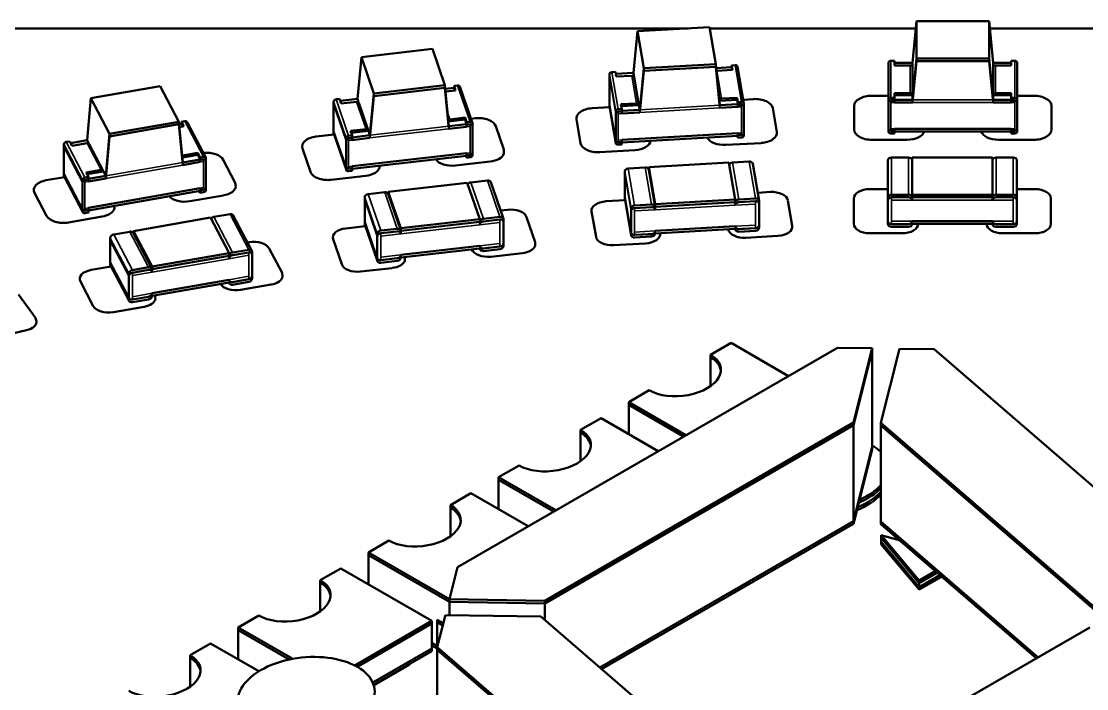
# Model space of a CAD drawing. Header units: inches. Extents: x -24.6 to 49, y -43 to 20.8.
# Drawn here: x -17.941 to -16.378, y 17.106 to 18.085 of the extents above; entities that cross this region are included whole.
import ezdxf

# ---------------------------------------------------------------- set-up
doc = ezdxf.new("R2010")
doc.units = ezdxf.units.IN
doc.header["$MEASUREMENT"] = 0
doc.layers.add('Visible (ANSI)', color=7, linetype='Continuous', lineweight=50)
doc.layers.add('Visible Narrow (ANSI)', color=7, linetype='Continuous', lineweight=35)

msp = doc.modelspace()

# ---------------------------------------------------------------- linework, layer by layer
at = {"layer": 'Visible (ANSI)'}
for p, q in [((-18.3829, 18.0751), (-16.9626, 18.0751)), ((-17.0431, 18.0098), (-17.0372, 18.0709)), ((-17.0372, 18.0709), (-16.9314, 18.0769)), ((-17.0372, 18.0709), (-17.0279, 18.0166)), ((-16.9314, 18.0769), (-16.9222, 18.0226)), ((-16.9311, 18.0751), (-16.6286, 18.0751)), ((-16.6335, 18.0247), (-16.6276, 18.0855)), ((-16.6276, 18.0855), (-16.6276, 18.0309)), ((-16.6276, 18.0855), (-16.5213, 18.0855)), ((-16.5213, 18.0855), (-16.5213, 18.0309)), ((-16.5213, 18.0855), (-16.5154, 18.0247)), ((-16.5203, 18.0751), (-16.2179, 18.0751)), ((-17.4423, 18.0331), (-17.3381, 18.0451)), ((-17.3381, 18.0451), (-17.3196, 17.9916)), ((-17.4481, 17.9717), (-17.4423, 18.0331)), ((-17.4423, 18.0331), (-17.4239, 17.9796)), ((-16.669, 17.9702), (-16.669, 18.0247)), ((-16.6654, 18.0276), (-16.6601, 18.0276)), ((-16.6601, 18.0276), (-16.6601, 18.0208)), ((-16.6601, 18.0247), (-16.6335, 18.0247)), ((-16.6335, 17.9702), (-16.6276, 18.0309)), ((-16.6335, 17.9663), (-16.6276, 18.0271)), ((-16.6335, 18.0247), (-16.6335, 18.0179)), ((-16.6276, 18.0309), (-16.5213, 18.0309)), ((-16.6276, 18.0271), (-16.5213, 18.0271)), ((-16.5213, 18.0309), (-16.5154, 17.9702)), ((-16.5213, 18.0271), (-16.5154, 17.9663)), ((-16.5154, 18.0247), (-16.5154, 18.0179)), ((-16.5154, 18.0247), (-16.4889, 18.0247)), ((-16.4889, 18.0276), (-16.4835, 18.0276)), ((-16.4889, 18.0208), (-16.4889, 18.0276)), ((-16.48, 17.9702), (-16.48, 18.0247)), ((-17.0783, 17.9653), (-17.0783, 18.0078)), ((-17.0748, 18.0109), (-17.0695, 18.0112)), ((-17.0695, 18.0112), (-17.0684, 18.0044)), ((-17.069, 18.0083), (-17.0431, 18.0098)), ((-17.0431, 18.0098), (-17.0421, 18.0038)), ((-17.0338, 17.9555), (-17.0279, 18.0166)), ((-17.0338, 17.9516), (-17.0279, 18.0127)), ((-17.0279, 18.0166), (-16.9222, 18.0226)), ((-17.0279, 18.0127), (-16.9222, 18.0187)), ((-16.9222, 18.0226), (-16.9163, 17.9622)), ((-16.9222, 18.0187), (-16.9163, 17.9583)), ((-16.9216, 18.0167), (-16.8991, 18.018)), ((-16.9209, 18.0128), (-16.8979, 18.0141)), ((-16.8991, 18.0208), (-16.8938, 18.0211)), ((-16.8979, 18.0141), (-16.8991, 18.0208)), ((-16.8991, 18.0208), (-16.8991, 18.018)), ((-16.8991, 18.018), (-16.8984, 18.014)), ((-16.881, 17.9646), (-16.8903, 18.0189)), ((-16.6601, 18.0208), (-16.6371, 18.0208)), ((-16.6335, 17.977), (-16.6335, 18.0179)), ((-16.5154, 17.977), (-16.5154, 18.0179)), ((-16.5119, 18.0208), (-16.4889, 18.0208)), ((-17.0783, 17.9615), (-17.0783, 18.0039)), ((-17.0684, 18.0044), (-17.0454, 18.0057)), ((-17.035, 17.9627), (-17.042, 18.0034)), ((-17.8391, 17.9726), (-17.7373, 17.9905)), ((-17.7373, 17.9905), (-17.7099, 17.9382)), ((-17.4297, 17.9182), (-17.4239, 17.9796)), ((-17.4239, 17.9796), (-17.3196, 17.9916)), ((-17.4239, 17.9758), (-17.3196, 17.9877)), ((-17.3196, 17.9916), (-17.3138, 17.9315)), ((-17.3196, 17.9877), (-17.3138, 17.9276)), ((-17.3191, 17.9865), (-17.3062, 17.988)), ((-17.3187, 17.9825), (-17.3039, 17.9842)), ((-17.3062, 17.9909), (-17.301, 17.9915)), ((-17.3039, 17.9842), (-17.3062, 17.9909)), ((-17.3062, 17.9909), (-17.3062, 17.988)), ((-17.3062, 17.988), (-17.3049, 17.9841)), ((-17.2792, 17.9362), (-17.2976, 17.9897)), ((-16.6933, 17.9763), (-16.669, 17.9763)), ((-16.6371, 17.9799), (-16.6601, 17.9799)), ((-16.6601, 17.9799), (-16.6601, 17.9731)), ((-16.6601, 17.977), (-16.6335, 17.977)), ((-16.6335, 17.977), (-16.6335, 17.9702)), ((-16.5154, 17.977), (-16.5154, 17.9702)), ((-16.5154, 17.977), (-16.4889, 17.977)), ((-16.4889, 17.9799), (-16.5119, 17.9799)), ((-16.4889, 17.9731), (-16.4889, 17.9799)), ((-16.48, 17.9763), (-16.4556, 17.9763)), ((-17.8447, 17.9109), (-17.8391, 17.9726)), ((-17.8391, 17.9726), (-17.8116, 17.9204)), ((-17.4829, 17.9253), (-17.4829, 17.9677)), ((-17.4829, 17.9214), (-17.4829, 17.9638)), ((-17.4794, 17.971), (-17.4742, 17.9716)), ((-17.4742, 17.9716), (-17.4719, 17.9649)), ((-17.4732, 17.9688), (-17.4481, 17.9717)), ((-17.4719, 17.9649), (-17.4493, 17.9675)), ((-17.4481, 17.9717), (-17.4463, 17.9664)), ((-17.4321, 17.9256), (-17.4459, 17.9658)), ((-17.4297, 17.9143), (-17.4239, 17.9758)), ((-17.069, 17.9068), (-17.0783, 17.9611)), ((-17.0385, 17.965), (-17.0614, 17.9637)), ((-17.0614, 17.9637), (-17.0603, 17.9569)), ((-17.0609, 17.9608), (-17.035, 17.9623)), ((-17.035, 17.9623), (-17.0338, 17.9555)), ((-16.9169, 17.969), (-16.891, 17.9705)), ((-16.9163, 17.9622), (-16.8898, 17.9637)), ((-16.891, 17.9733), (-16.9139, 17.972)), ((-16.8898, 17.9666), (-16.891, 17.9733)), ((-16.891, 17.9733), (-16.891, 17.9705)), ((-16.891, 17.9705), (-16.8898, 17.9637)), ((-16.8898, 17.9666), (-16.8845, 17.9669)), ((-16.8898, 17.9666), (-16.8898, 17.9637)), ((-16.8898, 17.9627), (-16.8845, 17.963)), ((-16.8898, 17.9627), (-16.8898, 17.9598)), ((-16.8821, 17.9705), (-16.8669, 17.9714)), ((-16.881, 17.9217), (-16.881, 17.9642)), ((-16.7192, 17.9265), (-16.7192, 17.9614)), ((-16.669, 17.9277), (-16.669, 17.9702)), ((-16.669, 17.9239), (-16.669, 17.9663)), ((-16.6654, 17.9731), (-16.6601, 17.9731)), ((-16.6654, 17.9692), (-16.6601, 17.9692)), ((-16.6601, 17.9702), (-16.6601, 17.9731)), ((-16.6601, 17.9702), (-16.6335, 17.9702)), ((-16.6601, 17.9663), (-16.6601, 17.9692)), ((-16.6601, 17.9663), (-16.6335, 17.9663)), ((-16.5154, 17.9702), (-16.4889, 17.9702)), ((-16.5154, 17.9663), (-16.4889, 17.9663)), ((-16.4889, 17.9731), (-16.4835, 17.9731)), ((-16.4889, 17.9731), (-16.4889, 17.9702)), ((-16.4889, 17.9692), (-16.4835, 17.9692)), ((-16.4889, 17.9692), (-16.4889, 17.9663)), ((-16.48, 17.9277), (-16.48, 17.9702)), ((-16.48, 17.9239), (-16.48, 17.9663)), ((-16.4298, 17.9614), (-16.4298, 17.9265)), ((-17.1035, 17.958), (-17.078, 17.9594)), ((-17.0691, 17.911), (-17.0691, 17.9535)), ((-17.0691, 17.9072), (-17.0691, 17.9496)), ((-17.0656, 17.9566), (-17.0603, 17.9569)), ((-17.0656, 17.9527), (-17.0603, 17.953)), ((-17.0603, 17.954), (-17.0603, 17.9569)), ((-17.0603, 17.954), (-17.0338, 17.9555)), ((-17.0603, 17.9501), (-17.0603, 17.953)), ((-17.0603, 17.9501), (-17.0338, 17.9516)), ((-16.9163, 17.9583), (-16.8898, 17.9598)), ((-16.881, 17.9179), (-16.881, 17.9603)), ((-16.8387, 17.958), (-16.8327, 17.9232)), ((-17.8116, 17.9204), (-17.7099, 17.9382)), ((-17.8116, 17.9166), (-17.7099, 17.9344)), ((-17.7099, 17.9382), (-17.7043, 17.8785)), ((-17.7099, 17.9344), (-17.7043, 17.8746)), ((-17.7096, 17.9346), (-17.7063, 17.9351)), ((-17.7092, 17.9304), (-17.7028, 17.9315)), ((-17.7063, 17.938), (-17.7012, 17.9389)), ((-17.7028, 17.9315), (-17.7063, 17.938)), ((-17.7063, 17.938), (-17.7063, 17.9351)), ((-17.7063, 17.9351), (-17.7042, 17.9313)), ((-17.6706, 17.8855), (-17.698, 17.9377)), ((-17.3145, 17.9384), (-17.2901, 17.9412)), ((-17.3138, 17.9315), (-17.2878, 17.9345)), ((-17.3138, 17.9276), (-17.2878, 17.9306)), ((-17.2901, 17.9441), (-17.3127, 17.9415)), ((-17.2878, 17.9374), (-17.2901, 17.9441)), ((-17.2901, 17.9441), (-17.2901, 17.9412)), ((-17.2901, 17.9412), (-17.2878, 17.9345)), ((-17.2878, 17.9374), (-17.2826, 17.938)), ((-17.2878, 17.9374), (-17.2878, 17.9345)), ((-17.2878, 17.9335), (-17.2826, 17.9341)), ((-17.2878, 17.9335), (-17.2878, 17.9306)), ((-17.2814, 17.9425), (-17.2753, 17.9432)), ((-17.2791, 17.8931), (-17.2791, 17.9355)), ((-17.2791, 17.8892), (-17.2791, 17.9316)), ((-17.245, 17.9315), (-17.2332, 17.8972)), ((-17.1207, 17.9069), (-17.1266, 17.9416)), ((-17.8173, 17.8587), (-17.8116, 17.9204)), ((-17.8173, 17.8548), (-17.8116, 17.9166)), ((-17.5085, 17.9165), (-17.4823, 17.9195)), ((-17.4643, 17.8672), (-17.4827, 17.9207)), ((-17.4644, 17.8718), (-17.4644, 17.9142)), ((-17.4609, 17.9175), (-17.4557, 17.9181)), ((-17.4609, 17.9136), (-17.4557, 17.9142)), ((-17.4354, 17.9274), (-17.458, 17.9248)), ((-17.458, 17.9248), (-17.4557, 17.9181)), ((-17.4571, 17.922), (-17.432, 17.9249)), ((-17.4557, 17.9152), (-17.4297, 17.9182)), ((-17.4557, 17.9152), (-17.4557, 17.9181)), ((-17.4557, 17.9113), (-17.4297, 17.9143)), ((-17.4557, 17.9113), (-17.4557, 17.9142)), ((-17.432, 17.9249), (-17.4297, 17.9182)), ((-17.0603, 17.9115), (-16.8898, 17.9212)), ((-17.0603, 17.9077), (-16.8898, 17.9174)), ((-16.8898, 17.9145), (-16.8903, 17.9173)), ((-16.8898, 17.9212), (-16.8898, 17.9183)), ((-16.8898, 17.9183), (-16.8845, 17.9186)), ((-16.8898, 17.9174), (-16.8898, 17.9145)), ((-16.8898, 17.9145), (-16.8845, 17.9148)), ((-16.6654, 17.9249), (-16.6601, 17.9249)), ((-16.6654, 17.921), (-16.6601, 17.921)), ((-16.6601, 17.9277), (-16.4889, 17.9277)), ((-16.6601, 17.9249), (-16.6601, 17.9277)), ((-16.6601, 17.9239), (-16.4889, 17.9239)), ((-16.6601, 17.921), (-16.6601, 17.9239)), ((-16.4889, 17.9277), (-16.4889, 17.9249)), ((-16.4889, 17.9249), (-16.4835, 17.9249)), ((-16.4889, 17.9239), (-16.4889, 17.921)), ((-16.4889, 17.921), (-16.4835, 17.921)), ((-17.8786, 17.8625), (-17.8786, 17.905)), ((-17.8786, 17.8587), (-17.8786, 17.9011)), ((-17.8752, 17.9084), (-17.8701, 17.9093)), ((-17.8701, 17.9093), (-17.8667, 17.9028)), ((-17.8688, 17.9067), (-17.8447, 17.9109)), ((-17.8667, 17.9028), (-17.8447, 17.9067)), ((-17.8447, 17.9109), (-17.8423, 17.9062)), ((-17.821, 17.8663), (-17.8415, 17.9054)), ((-17.517, 17.8646), (-17.5288, 17.8989)), ((-17.4644, 17.8679), (-17.4644, 17.9103)), ((-17.0656, 17.9083), (-17.0603, 17.9086)), ((-17.0656, 17.9045), (-17.0603, 17.9048)), ((-17.0603, 17.9086), (-17.0603, 17.9115)), ((-17.0603, 17.9048), (-17.0603, 17.9077)), ((-16.8559, 17.9069), (-16.9073, 17.904)), ((-16.6417, 17.9115), (-16.6933, 17.9115)), ((-16.4556, 17.9115), (-16.5073, 17.9115)), ((-17.7049, 17.8855), (-17.6823, 17.8895)), ((-17.6823, 17.8924), (-17.7043, 17.8885)), ((-17.7043, 17.8785), (-17.6788, 17.8829)), ((-17.6788, 17.8858), (-17.6823, 17.8924)), ((-17.6823, 17.8924), (-17.6823, 17.8895)), ((-17.6823, 17.8895), (-17.6788, 17.8829)), ((-17.6788, 17.8858), (-17.6737, 17.8867)), ((-17.6788, 17.8858), (-17.6788, 17.8829)), ((-17.6788, 17.882), (-17.6737, 17.8829)), ((-17.6704, 17.842), (-17.6704, 17.8844)), ((-17.4557, 17.8728), (-17.2878, 17.8921)), ((-17.4557, 17.8689), (-17.2878, 17.8882)), ((-17.2878, 17.8853), (-17.2887, 17.8881)), ((-17.2878, 17.8921), (-17.2878, 17.8892)), ((-17.2878, 17.8892), (-17.2826, 17.8898)), ((-17.2878, 17.8882), (-17.2878, 17.8853)), ((-17.2878, 17.8853), (-17.2826, 17.8859)), ((-17.2332, 17.8972), (-17.2332, 17.8914)), ((-17.041, 17.8964), (-17.0925, 17.8935)), ((-16.6643, 17.8857), (-16.6395, 17.8857)), ((-16.6342, 17.8311), (-16.6342, 17.8857)), ((-16.6342, 17.8857), (-16.5161, 17.8857)), ((-16.5161, 17.8311), (-16.5161, 17.8857)), ((-16.5108, 17.8857), (-16.486, 17.8857)), ((-17.8241, 17.8675), (-17.8461, 17.8637)), ((-17.7043, 17.8746), (-17.6788, 17.8791)), ((-17.6788, 17.882), (-17.6788, 17.8791)), ((-17.6704, 17.8381), (-17.6704, 17.8806)), ((-17.6448, 17.8821), (-17.6272, 17.8487)), ((-17.4609, 17.8693), (-17.4557, 17.8699)), ((-17.4557, 17.8699), (-17.4557, 17.8728)), ((-17.4557, 17.866), (-17.4557, 17.8689)), ((-17.4156, 17.8735), (-17.4156, 17.8705)), ((-17.2535, 17.8797), (-17.3041, 17.8739)), ((-17.0506, 17.8697), (-17.0259, 17.8711)), ((-17.0206, 17.8714), (-16.903, 17.8781)), ((-17.0113, 17.8171), (-17.0206, 17.8714)), ((-17.0206, 17.8674), (-17.0206, 17.8714)), ((-17.0114, 17.8134), (-17.0206, 17.8676)), ((-17.0113, 17.8132), (-17.0206, 17.8675)), ((-17.0206, 17.8674), (-17.0206, 17.8675)), ((-16.8938, 17.8238), (-16.903, 17.8781)), ((-16.8978, 17.8784), (-16.8731, 17.8798)), ((-16.8586, 17.822), (-16.8678, 17.8763)), ((-16.6696, 17.8268), (-16.6696, 17.8814)), ((-16.4807, 17.8268), (-16.4807, 17.8814)), ((-17.9045, 17.8522), (-17.878, 17.8569)), ((-17.8509, 17.8054), (-17.8784, 17.8576)), ((-17.8512, 17.8103), (-17.8512, 17.8527)), ((-17.8478, 17.8562), (-17.8427, 17.8571)), ((-17.8478, 17.8524), (-17.8427, 17.8533)), ((-17.8461, 17.8637), (-17.8427, 17.8571)), ((-17.8448, 17.861), (-17.8207, 17.8652)), ((-17.8427, 17.8542), (-17.8173, 17.8587)), ((-17.8427, 17.8542), (-17.8427, 17.8571)), ((-17.8427, 17.8504), (-17.8173, 17.8548)), ((-17.8427, 17.8504), (-17.8427, 17.8533)), ((-17.8207, 17.8652), (-17.8173, 17.8587)), ((-17.4359, 17.8587), (-17.4866, 17.8529)), ((-17.4609, 17.8654), (-17.4557, 17.866)), ((-17.2816, 17.8492), (-17.2573, 17.852)), ((-17.0559, 17.8303), (-17.0559, 17.865)), ((-17.0559, 17.8265), (-17.0559, 17.8612)), ((-17.8512, 17.8065), (-17.8512, 17.8489)), ((-17.8427, 17.8118), (-17.6788, 17.8405)), ((-17.8427, 17.8079), (-17.6788, 17.8366)), ((-17.6788, 17.8338), (-17.6802, 17.8364)), ((-17.6788, 17.8405), (-17.6788, 17.8376)), ((-17.6788, 17.8376), (-17.6737, 17.8385)), ((-17.6788, 17.8366), (-17.6788, 17.8338)), ((-17.6272, 17.8487), (-17.6263, 17.8429)), ((-17.4027, 17.8353), (-17.2868, 17.8486)), ((-17.2684, 17.7951), (-17.2868, 17.8486)), ((-17.2338, 17.7959), (-17.2523, 17.8494)), ((-16.6962, 17.8392), (-16.6696, 17.8392)), ((-16.4807, 17.8392), (-16.4541, 17.8392)), ((-17.9042, 17.8002), (-17.9217, 17.8336)), ((-17.6445, 17.8301), (-17.6939, 17.8214)), ((-17.6788, 17.8338), (-17.6737, 17.8346)), ((-17.4374, 17.7922), (-17.4374, 17.827)), ((-17.4374, 17.7884), (-17.4374, 17.8231)), ((-17.4322, 17.8319), (-17.4079, 17.8347)), ((-17.3844, 17.7786), (-17.4029, 17.8321)), ((-17.3842, 17.7818), (-17.4027, 17.8353)), ((-17.4027, 17.8315), (-17.4027, 17.8353)), ((-17.0832, 17.8214), (-17.0553, 17.823)), ((-17.0465, 17.7716), (-17.0558, 17.8259)), ((-17.0113, 17.8171), (-16.8938, 17.8238)), ((-17.0113, 17.8132), (-16.8938, 17.8199)), ((-16.8938, 17.8194), (-16.8938, 17.8238)), ((-16.8938, 17.8156), (-16.8938, 17.8199)), ((-16.8885, 17.8241), (-16.8638, 17.8255)), ((-16.8885, 17.8202), (-16.8638, 17.8216)), ((-16.8606, 17.834), (-16.8422, 17.8351)), ((-16.8585, 17.7867), (-16.8585, 17.8215)), ((-16.8164, 17.8228), (-16.81, 17.7855)), ((-16.7198, 17.7881), (-16.7198, 17.8256)), ((-16.6696, 17.7921), (-16.6696, 17.8268)), ((-16.6696, 17.7882), (-16.6696, 17.823)), ((-16.6643, 17.8311), (-16.6395, 17.8311)), ((-16.6643, 17.8273), (-16.6395, 17.8273)), ((-16.6342, 17.8311), (-16.5161, 17.8311)), ((-16.6342, 17.8268), (-16.6342, 17.8311)), ((-16.6342, 17.8273), (-16.5161, 17.8273)), ((-16.6342, 17.823), (-16.6342, 17.8273)), ((-16.5161, 17.8268), (-16.5161, 17.8311)), ((-16.5161, 17.823), (-16.5161, 17.8273)), ((-16.5108, 17.8311), (-16.486, 17.8311)), ((-16.5108, 17.8273), (-16.486, 17.8273)), ((-16.4807, 17.7921), (-16.4807, 17.8268)), ((-16.4807, 17.7882), (-16.4807, 17.823)), ((-16.4305, 17.8256), (-16.4305, 17.7881)), ((-17.8478, 17.808), (-17.8427, 17.8089)), ((-17.8478, 17.8042), (-17.8427, 17.8051)), ((-17.8427, 17.8089), (-17.8427, 17.8118)), ((-17.8427, 17.8051), (-17.8427, 17.8079)), ((-17.8048, 17.8146), (-17.8043, 17.8117)), ((-17.238, 17.8078), (-17.2278, 17.809)), ((-17.098, 17.7691), (-17.1044, 17.8065)), ((-17.0466, 17.776), (-17.0466, 17.8108)), ((-17.0466, 17.7722), (-17.0466, 17.8069)), ((-17.0413, 17.8154), (-17.0166, 17.8168)), ((-17.0413, 17.8115), (-17.0166, 17.8129)), ((-17.0113, 17.8128), (-17.0113, 17.8171)), ((-17.0113, 17.8089), (-17.0113, 17.8132)), ((-16.8585, 17.7829), (-16.8585, 17.8176)), ((-17.8225, 17.7989), (-17.8719, 17.7902)), ((-17.7768, 17.7777), (-17.6638, 17.7975)), ((-17.6364, 17.7453), (-17.6638, 17.7975)), ((-17.6587, 17.7984), (-17.635, 17.8026)), ((-17.6028, 17.7485), (-17.6303, 17.8007)), ((-17.3842, 17.7818), (-17.2684, 17.7951)), ((-17.3842, 17.7779), (-17.2684, 17.7912)), ((-17.2684, 17.7907), (-17.2684, 17.7951)), ((-17.2684, 17.7869), (-17.2684, 17.7912)), ((-17.2632, 17.7957), (-17.2389, 17.7985)), ((-17.2632, 17.7918), (-17.2389, 17.7946)), ((-17.2337, 17.76), (-17.2337, 17.7947)), ((-17.2337, 17.7562), (-17.2337, 17.7909)), ((-17.2, 17.7983), (-17.1873, 17.7615)), ((-16.6342, 17.7921), (-16.5161, 17.7921)), ((-17.8056, 17.7727), (-17.7819, 17.7768)), ((-17.7498, 17.7228), (-17.7772, 17.775)), ((-17.7494, 17.7255), (-17.7768, 17.7777)), ((-17.7768, 17.7742), (-17.7768, 17.7777)), ((-17.4652, 17.7817), (-17.4365, 17.785)), ((-17.4188, 17.7337), (-17.4372, 17.7872)), ((-17.419, 17.7387), (-17.419, 17.7735)), ((-17.4138, 17.7784), (-17.3895, 17.7812)), ((-17.4138, 17.7745), (-17.3895, 17.7773)), ((-17.3842, 17.7779), (-17.3843, 17.7781)), ((-17.3842, 17.7774), (-17.3842, 17.7818)), ((-17.3842, 17.7736), (-17.3842, 17.7779)), ((-17.0413, 17.772), (-17.0166, 17.7734)), ((-17.0113, 17.778), (-16.8938, 17.7847)), ((-17.0113, 17.7742), (-16.8938, 17.7809)), ((-17.004, 17.7746), (-17.004, 17.7745)), ((-16.904, 17.7802), (-16.9041, 17.7803)), ((-16.8937, 17.7803), (-16.8938, 17.7809)), ((-16.8885, 17.7807), (-16.8638, 17.7821)), ((-16.8885, 17.7768), (-16.8638, 17.7782)), ((-16.649, 17.7744), (-16.6962, 17.7744)), ((-16.6643, 17.7878), (-16.6395, 17.7878)), ((-16.6643, 17.7839), (-16.6395, 17.7839)), ((-16.6342, 17.7882), (-16.5161, 17.7882)), ((-16.6253, 17.7882), (-16.6253, 17.7881)), ((-16.525, 17.7881), (-16.525, 17.7882)), ((-16.5108, 17.7878), (-16.486, 17.7878)), ((-16.5108, 17.7839), (-16.486, 17.7839)), ((-16.4541, 17.7744), (-16.5013, 17.7744)), ((-17.8107, 17.7327), (-17.8107, 17.7675)), ((-17.8107, 17.7289), (-17.8107, 17.7636)), ((-17.6093, 17.7608), (-17.607, 17.7612)), ((-17.4711, 17.7289), (-17.4838, 17.7657)), ((-17.419, 17.7349), (-17.419, 17.7696)), ((-17.1873, 17.7615), (-17.1873, 17.7562)), ((-17.0252, 17.7596), (-17.0722, 17.7569)), ((-17.0413, 17.7681), (-17.0166, 17.7695)), ((-16.8312, 17.7706), (-16.8782, 17.7679)), ((-17.7494, 17.7255), (-17.6364, 17.7453)), ((-17.6364, 17.741), (-17.6364, 17.7453)), ((-17.6313, 17.7462), (-17.6075, 17.7504)), ((-17.6313, 17.7424), (-17.6075, 17.7465)), ((-17.6024, 17.7122), (-17.6024, 17.7469)), ((-17.6024, 17.7083), (-17.6024, 17.7431)), ((-17.5776, 17.7521), (-17.5587, 17.7162)), ((-17.3842, 17.7427), (-17.2684, 17.756)), ((-17.3842, 17.7389), (-17.2684, 17.7522)), ((-17.2682, 17.751), (-17.2686, 17.7521)), ((-17.2632, 17.7523), (-17.2389, 17.7551)), ((-17.2632, 17.7484), (-17.2389, 17.7512)), ((-17.2059, 17.7455), (-17.2522, 17.7401)), ((-17.7829, 17.6751), (-17.8103, 17.7273)), ((-17.7494, 17.7217), (-17.6364, 17.7415)), ((-17.6364, 17.7371), (-17.6364, 17.7415)), ((-17.4138, 17.735), (-17.3895, 17.7378)), ((-17.4138, 17.7311), (-17.3895, 17.7339)), ((-17.3784, 17.7395), (-17.3784, 17.7342)), ((-17.8387, 17.7206), (-17.8095, 17.7258)), ((-17.7833, 17.6805), (-17.7833, 17.7153)), ((-17.7833, 17.6767), (-17.7833, 17.7114)), ((-17.7782, 17.7205), (-17.7545, 17.7246)), ((-17.7782, 17.7166), (-17.7545, 17.7208)), ((-17.7494, 17.7212), (-17.7494, 17.7255)), ((-17.7494, 17.7217), (-17.7494, 17.7218)), ((-17.7494, 17.7173), (-17.7494, 17.7217)), ((-17.5587, 17.7162), (-17.5578, 17.7109)), ((-17.397, 17.7235), (-17.4433, 17.7182)), ((-17.8356, 17.6677), (-17.8545, 17.7036)), ((-17.7494, 17.6865), (-17.6364, 17.7063)), ((-17.7494, 17.6826), (-17.6364, 17.7024)), ((-17.636, 17.7008), (-17.6368, 17.7023)), ((-17.6313, 17.7028), (-17.6075, 17.707)), ((-17.6313, 17.699), (-17.6075, 17.7031)), ((-17.5744, 17.6992), (-17.6197, 17.6913)), ((-17.9455, 17.6848), (-17.9206, 17.6502)), ((-17.7782, 17.6771), (-17.7545, 17.6812)), ((-17.7451, 17.6834), (-17.7443, 17.6783)), ((-17.7609, 17.6666), (-17.8061, 17.6586)), ((-17.7782, 17.6732), (-17.7545, 17.6774)), ((-17.9206, 17.6502), (-17.9188, 17.645)), ((-17.9334, 17.6324), (-17.977, 17.6219)), ((-17.3012, 17.2847), (-16.7436, 17.6066)), ((-16.9298, 17.5962), (-16.8997, 17.6135)), ((-16.8157, 17.565), (-16.8997, 17.6135)), ((-16.7436, 17.6066), (-16.6926, 17.6058)), ((-16.6926, 17.6058), (-16.7201, 17.4968)), ((-16.6926, 17.6019), (-16.7201, 17.4929)), ((-16.6926, 17.6058), (-16.6926, 17.4611)), ((-16.6926, 17.6019), (-16.6926, 17.4572)), ((-16.6803, 17.4961), (-16.6528, 17.6051)), ((-16.6528, 17.6051), (-16.6017, 17.6043)), ((-16.6017, 17.6043), (-16.2377, 17.2898)), ((-16.9298, 17.5962), (-16.9298, 17.5502)), ((-16.9298, 17.5923), (-16.9298, 17.5502)), ((-17.05, 17.5267), (-17.02, 17.5441)), ((-16.966, 17.4782), (-17.05, 17.5267)), ((-17.05, 17.5267), (-17.05, 17.4799)), ((-16.9694, 17.4763), (-17.05, 17.5229)), ((-17.05, 17.5229), (-17.05, 17.4799)), ((-16.7201, 17.4968), (-17.1731, 17.2352)), ((-16.7201, 17.4929), (-17.1731, 17.2314)), ((-17.1207, 17.4859), (-17.0906, 17.5033)), ((-17.0066, 17.4548), (-17.0906, 17.5033)), ((-16.7201, 17.3521), (-16.7201, 17.4968)), ((-16.7201, 17.3483), (-16.7201, 17.4929)), ((-16.3595, 17.2193), (-16.6803, 17.4961)), ((-16.6803, 17.4961), (-16.6803, 17.3515)), ((-16.3595, 17.2154), (-16.6803, 17.4923)), ((-16.6803, 17.4923), (-16.6803, 17.3476)), ((-17.1207, 17.4859), (-17.1207, 17.44)), ((-17.1207, 17.4821), (-17.1207, 17.44)), ((-16.7201, 17.3521), (-16.6926, 17.4611)), ((-16.7201, 17.3483), (-16.6926, 17.4572)), ((-17.2409, 17.4165), (-17.2109, 17.4339)), ((-17.1569, 17.368), (-17.2409, 17.4165)), ((-17.2409, 17.4165), (-17.2409, 17.3696)), ((-17.1603, 17.3661), (-17.2409, 17.4127)), ((-17.2409, 17.4127), (-17.2409, 17.3696)), ((-17.3116, 17.3757), (-17.2815, 17.3931)), ((-17.1975, 17.3446), (-17.2815, 17.3931)), ((-17.3116, 17.3297), (-17.3116, 17.3757)), ((-17.3116, 17.3297), (-17.3116, 17.3719)), ((-17.0923, 17.1372), (-16.7201, 17.3521)), ((-16.6803, 17.3515), (-16.4495, 17.1523)), ((-17.0897, 17.1349), (-16.7201, 17.3483)), ((-16.6803, 17.3476), (-16.4522, 17.1508)), ((-17.4319, 17.3063), (-17.4018, 17.3236)), ((-16.6797, 17.3219), (-16.6797, 17.3315)), ((-16.6797, 17.3315), (-16.6531, 17.3242)), ((-16.6237, 17.2651), (-16.6797, 17.3315)), ((-16.6797, 17.318), (-16.6797, 17.3277)), ((-16.6237, 17.2612), (-16.6797, 17.3277)), ((-16.6797, 17.3219), (-16.6237, 17.2554)), ((-17.3131, 17.2377), (-17.4319, 17.3063)), ((-17.4319, 17.3063), (-17.4319, 17.2594)), ((-16.6797, 17.318), (-16.6237, 17.2516)), ((-17.3131, 17.2339), (-17.4319, 17.3024)), ((-17.4319, 17.3024), (-17.4319, 17.2594)), ((-17.5025, 17.2655), (-17.4725, 17.2828)), ((-17.3388, 17.2057), (-17.4725, 17.2828)), ((-17.3131, 17.2375), (-17.3012, 17.2847)), ((-16.6003, 17.2786), (-16.6237, 17.2651)), ((-16.5976, 17.2763), (-16.6237, 17.2612)), ((-16.6237, 17.2554), (-16.5936, 17.2728)), ((-17.5025, 17.2195), (-17.5025, 17.2655)), ((-17.5025, 17.2195), (-17.5025, 17.2616)), ((-16.6237, 17.2516), (-16.5909, 17.2705)), ((-16.6237, 17.2651), (-16.6237, 17.2554)), ((-16.6237, 17.2612), (-16.6237, 17.2516)), ((-17.1731, 17.2352), (-17.3131, 17.2375)), ((-17.3131, 17.2375), (-17.3131, 17.2142)), ((-17.1731, 17.2314), (-17.3131, 17.2337)), ((-17.3131, 17.2337), (-17.3131, 17.2142)), ((-17.1731, 17.2352), (-17.1731, 17.2069)), ((-17.1731, 17.2314), (-17.1731, 17.2069)), ((-17.6228, 17.1961), (-17.5927, 17.2134)), ((-17.3308, 17.1671), (-17.3194, 17.2125)), ((-17.3194, 17.2125), (-17.3189, 17.2143)), ((-17.3189, 17.2143), (-17.179, 17.212)), ((-17.179, 17.212), (-16.8555, 16.9328)), ((-17.543, 17.15), (-17.6228, 17.1961)), ((-17.6228, 17.1961), (-17.6228, 17.1492)), ((-17.452, 17.1403), (-17.3388, 17.2057)), ((-17.4486, 17.1385), (-17.3388, 17.2018)), ((-17.3388, 17.2057), (-17.3388, 17.1652)), ((-17.3388, 17.2018), (-17.3388, 17.1613)), ((-17.331, 17.1689), (-17.331, 17.2075)), ((-17.331, 17.2075), (-17.322, 17.2023)), ((-17.331, 17.1651), (-17.331, 17.2037)), ((-17.331, 17.2037), (-17.3228, 17.199)), ((-16.8132, 16.9423), (-16.3735, 17.1962)), ((-17.548, 17.149), (-17.6228, 17.1922)), ((-17.6228, 17.1922), (-17.6228, 17.1492)), ((-17.6934, 17.1553), (-17.6634, 17.1726)), ((-17.5927, 17.1318), (-17.6634, 17.1726)), ((-17.3388, 17.1652), (-17.4255, 17.1151)), ((-17.3388, 17.1735), (-17.331, 17.1689)), ((-17.3388, 17.1696), (-17.331, 17.1651)), ((-17.3303, 17.1693), (-17.331, 17.1689)), ((-17.3308, 17.1652), (-17.331, 17.1651)), ((-16.9776, 16.8626), (-17.3308, 17.1671)), ((-17.3308, 17.1671), (-17.3308, 17.0225)), ((-17.6934, 17.1093), (-17.6934, 17.1553)), ((-17.6934, 17.1093), (-17.6934, 17.1514)), ((-17.3388, 17.1613), (-17.4243, 17.112)), ((-16.9776, 16.8587), (-17.3308, 17.1633)), ((-17.3308, 17.1633), (-17.3308, 17.0186)), ((-17.3716, 17.1417), (-17.4241, 17.1113)), ((-17.3716, 17.1417), (-17.3716, 17.1424))]:
    msp.add_line(p, q, dxfattribs=at)
for centre, major_axis, ratio, start_param, end_param in [((-16.6654, 18.0247), (-0.00354, 0), 0.816497, 4.712389, 6.283185), ((-16.4835, 18.0247), (0.00354, 0), 0.816497, 0, 1.570796), ((-17.0748, 18.008), (-0.00349, -0.0006), 0.812565, 4.57465, 6.145446), ((-16.9209, 18.0099), (0.00349, 0.0006), 0.812565, 1.433057, 1.529862), ((-16.8938, 18.0183), (0.00349, 0.0006), 0.812565, 0, 1.433057), ((-16.6371, 18.0179), (0.00354, 0), 0.816497, 0, 1.570796), ((-16.5119, 18.0179), (-0.00354, 0), 0.816497, 4.712389, 6.283185), ((-17.0454, 18.0028), (0.00349, 0.0006), 0.812565, 0, 1.433057), ((-17.301, 17.9886), (0.00335, 0.00115), 0.800808, 0, 1.301594), ((-16.6933, 17.9614), (-0.0258, 0), 0.57735, 4.712382, 6.283193), ((-16.6371, 17.977), (0.00354, 0), 0.816497, 0, 1.570796), ((-16.5119, 17.977), (-0.00354, 0), 0.816497, 4.712389, 6.283185), ((-16.4556, 17.9614), (0.0258, 0), 0.57735, 6.283178, 7.853989), ((-17.4794, 17.9681), (-0.00335, -0.00115), 0.800808, 4.443187, 6.013983), ((-17.4493, 17.9646), (0.00335, 0.00115), 0.800808, 0, 1.301594), ((-17.0748, 17.9617), (-0.00349, -0.0006), 0.812565, 6.145446, 6.283185), ((-17.0385, 17.9621), (0.00349, 0.0006), 0.812565, 6.145446, 7.716242), ((-16.9139, 17.9691), (0.00349, 0.0006), 0.812565, 1.433057, 2.541619), ((-16.8845, 17.964), (0.00349, 0.0006), 0.812565, 6.145446, 7.716242), ((-16.8845, 17.9601), (0.00349, 0.0006), 0.812565, 6.145446, 7.716242), ((-16.8644, 17.9566), (0.0258, 0), 0.57735, 0.098159, 1.668984), ((-16.6654, 17.9702), (-0.00354, 0), 0.816497, 4.712389, 6.283185), ((-16.6654, 17.9663), (-0.00354, 0), 0.816497, 4.712389, 6.283185), ((-16.4835, 17.9702), (0.00354, 0), 0.816497, 0, 1.570796), ((-16.4835, 17.9663), (0.00354, 0), 0.816497, 0, 1.570796), ((-17.1009, 17.9431), (-0.0258, 0), 0.57735, 4.81055, 6.38137), ((-17.0656, 17.9537), (-0.00349, -0.0006), 0.812565, 4.57465, 6.145446), ((-17.0656, 17.9498), (-0.00349, -0.0006), 0.812565, 4.57465, 6.145446), ((-17.7012, 17.936), (0.00314, 0.00165), 0.781339, 0, 1.18125), ((-17.3127, 17.9386), (0.00335, 0.00115), 0.800808, 1.301594, 1.934725), ((-17.2826, 17.9351), (0.00335, 0.00115), 0.800808, 6.013983, 7.584779), ((-17.2826, 17.9312), (0.00335, 0.00115), 0.800808, 6.013983, 7.584779), ((-17.2703, 17.9286), (0.0258, 0), 0.57735, 0.196347, 1.767148), ((-17.5034, 17.9018), (-0.0258, 0), 0.57735, 4.908736, 6.479537), ((-17.4794, 17.9218), (-0.00335, -0.00115), 0.800808, 6.013983, 6.283185), ((-17.4609, 17.9146), (-0.00335, -0.00115), 0.800808, 4.443187, 6.013983), ((-17.4354, 17.9245), (0.00335, 0.00115), 0.800808, 6.013983, 7.584779), ((-16.9099, 17.9189), (-0.0258, 0), 0.57735, 0.273666, 1.668984), ((-16.8845, 17.9215), (0.00349, 0.0006), 0.812565, 4.57465, 6.145446), ((-16.8845, 17.9177), (0.00349, 0.0006), 0.812565, 4.57465, 6.145446), ((-16.8584, 17.9218), (0.0258, 0), 0.57735, 4.81055, 6.38137), ((-16.6933, 17.9265), (-0.0258, 0), 0.57735, 6.283178, 7.853989), ((-16.6654, 17.9277), (-0.00354, 0), 0.816497, 0, 1.570796), ((-16.6654, 17.9239), (-0.00354, 0), 0.816497, 0, 1.570796), ((-16.6417, 17.9265), (0.0258, 0), 0.57735, 4.712382, 6.110057), ((-16.5073, 17.9265), (-0.0258, 0), 0.57735, 0.173128, 1.570804), ((-16.4835, 17.9277), (0.00354, 0), 0.816497, 4.712389, 6.283185), ((-16.4835, 17.9239), (0.00354, 0), 0.816497, 4.712389, 6.283185), ((-16.4556, 17.9265), (0.0258, 0), 0.57735, 4.712382, 6.283193), ((-17.8752, 17.9055), (-0.00314, -0.00165), 0.781339, 4.322843, 5.893639), ((-17.8447, 17.9038), (0.00314, 0.00165), 0.781339, 0, 1.18125), ((-17.4609, 17.9107), (-0.00335, -0.00115), 0.800808, 4.443187, 6.013983), ((-17.095, 17.9083), (-0.0258, 0), 0.57735, 0.098159, 1.668984), ((-17.0656, 17.9112), (-0.00349, -0.0006), 0.812565, 6.145446, 7.716242), ((-17.0656, 17.9074), (-0.00349, -0.0006), 0.812565, 6.145446, 7.716242), ((-17.0436, 17.9112), (0.0258, 0), 0.57735, 4.81055, 6.205863), ((-17.7043, 17.8856), (0.00314, 0.00165), 0.781339, 1.18125, 1.445249), ((-17.6695, 17.8778), (0.0258, 0), 0.57735, 0.29452, 1.755292), ((-17.6737, 17.8838), (0.00314, 0.00165), 0.781339, 5.893639, 7.464435), ((-17.6737, 17.88), (0.00314, 0.00165), 0.781339, 5.893639, 7.464435), ((-17.3092, 17.8885), (-0.0258, 0), 0.57735, 0.378945, 1.767148), ((-17.2826, 17.8927), (0.00335, 0.00115), 0.800808, 4.443187, 6.013983), ((-17.2826, 17.8888), (0.00335, 0.00115), 0.800808, 4.443187, 6.013983), ((-17.2585, 17.8943), (0.0258, 0), 0.57735, 4.908735, 6.086839), ((-16.6643, 17.8814), (-0.00531, 0), 0.816497, 4.712389, 6.283185), ((-16.6395, 17.8814), (0.00531, 0), 0.816497, 0, 1.570796), ((-16.5108, 17.8814), (-0.00531, 0), 0.816497, 4.712389, 6.283185), ((-16.486, 17.8814), (0.00531, 0), 0.816497, 0, 1.570796), ((-17.8241, 17.8646), (0.00314, 0.00165), 0.781339, 5.893639, 7.464435), ((-17.4609, 17.8722), (-0.00335, -0.00115), 0.800808, 6.013983, 7.584779), ((-17.4609, 17.8683), (-0.00335, -0.00115), 0.800808, 6.013983, 7.584779), ((-17.4409, 17.8734), (0.0258, 0), 0.57735, 4.908735, 6.086839), ((-17.0506, 17.8653), (-0.00524, -0.00089), 0.812565, 4.57465, 6.145446), ((-17.0259, 17.8668), (0.00524, 0.00089), 0.812565, 0, 1.433057), ((-16.8978, 17.874), (0.00524, 0.00089), 0.812565, 1.433057, 2.592933), ((-16.8731, 17.8754), (0.00524, 0.00089), 0.812565, 0, 1.433057), ((-17.897, 17.838), (-0.0258, 0), 0.57735, 5.006905, 6.577724), ((-17.8752, 17.8593), (-0.00314, -0.00165), 0.781339, 5.893639, 6.283185), ((-17.8478, 17.8533), (-0.00314, -0.00165), 0.781339, 4.322843, 5.893639), ((-17.8478, 17.8495), (-0.00314, -0.00165), 0.781339, 4.322843, 5.893639), ((-17.4916, 17.8675), (-0.0258, 0), 0.57735, 0.196347, 1.767148), ((-17.2573, 17.8476), (0.00503, 0.00173), 0.800808, 0, 1.301594), ((-17.6737, 17.8414), (0.00314, 0.00165), 0.781339, 4.322843, 5.893639), ((-17.6737, 17.8375), (0.00314, 0.00165), 0.781339, 4.322843, 5.893639), ((-17.652, 17.8444), (0.0258, 0), 0.57735, 5.006919, 6.185002), ((-17.2816, 17.8448), (0.00503, 0.00173), 0.800808, 1.301594, 2.343426), ((-16.6962, 17.8256), (-0.0236, 0), 0.57735, 4.712395, 6.283179), ((-16.4541, 17.8256), (0.0236, 0), 0.57735, 0.000006, 1.57079), ((-17.7014, 17.8357), (-0.0258, 0), 0.57735, 0.48889, 1.865322), ((-17.4322, 17.8276), (-0.00503, -0.00173), 0.800808, 4.443187, 6.013983), ((-17.4079, 17.8303), (0.00503, 0.00173), 0.800808, 0, 1.301594), ((-17.0809, 17.8078), (-0.0236, 0), 0.57735, 4.810574, 6.381354), ((-17.0506, 17.8268), (-0.00524, -0.00089), 0.812565, 6.145446, 6.283185), ((-16.8885, 17.8197), (-0.00524, -0.00089), 0.812565, 4.57465, 6.145446), ((-16.8885, 17.8159), (-0.00524, -0.00089), 0.812565, 4.57465, 6.145446), ((-16.8638, 17.8212), (0.00524, 0.00089), 0.812565, 6.145446, 7.716242), ((-16.8638, 17.8173), (0.00524, 0.00089), 0.812565, 6.145446, 7.716242), ((-16.8399, 17.8215), (0.0236, 0), 0.57735, 0.098172, 1.668971), ((-16.6643, 17.8268), (-0.00531, 0), 0.816497, 4.712389, 6.283185), ((-16.6643, 17.823), (-0.00531, 0), 0.816497, 4.712389, 6.283185), ((-16.6395, 17.8268), (0.00531, 0), 0.816497, 0, 1.570796), ((-16.6395, 17.823), (0.00531, 0), 0.816497, 0, 1.570796), ((-16.5108, 17.8268), (-0.00531, 0), 0.816497, 4.712389, 6.283185), ((-16.5108, 17.823), (-0.00531, 0), 0.816497, 4.712389, 6.283185), ((-16.486, 17.8268), (0.00531, 0), 0.816497, 0, 1.570796), ((-16.486, 17.823), (0.00531, 0), 0.816497, 0, 1.570796), ((-17.8478, 17.8109), (-0.00314, -0.00165), 0.781339, 5.893639, 7.464435), ((-17.8478, 17.8071), (-0.00314, -0.00165), 0.781339, 5.893639, 7.464435), ((-17.83, 17.8132), (0.0258, 0), 0.57735, 5.006919, 6.185002), ((-17.2231, 17.7956), (0.0236, 0), 0.57735, 0.196363, 1.767133), ((-17.0413, 17.8111), (-0.00524, -0.00089), 0.812565, 4.57465, 6.145446), ((-17.0413, 17.8072), (-0.00524, -0.00089), 0.812565, 4.57465, 6.145446), ((-17.0166, 17.8125), (0.00524, 0.00089), 0.812565, 6.145446, 7.716242), ((-17.0166, 17.8086), (0.00524, 0.00089), 0.812565, 6.145446, 7.716242), ((-17.8794, 17.8045), (-0.0258, 0), 0.57735, 0.29452, 1.865322), ((-17.6587, 17.7941), (0.00471, 0.00247), 0.781339, 1.18125, 2.147559), ((-17.635, 17.7982), (0.00471, 0.00247), 0.781339, 0, 1.18125), ((-17.2632, 17.7913), (-0.00503, -0.00173), 0.800808, 4.443187, 6.013983), ((-17.2632, 17.7875), (-0.00503, -0.00173), 0.800808, 4.443187, 6.013983), ((-17.2389, 17.7941), (0.00503, 0.00173), 0.800808, 6.013983, 7.584779), ((-17.2389, 17.7903), (0.00503, 0.00173), 0.800808, 6.013983, 7.584779), ((-16.6643, 17.7921), (-0.00531, 0), 0.816497, 0, 1.570796), ((-16.6395, 17.7921), (0.00531, 0), 0.816497, 4.712389, 6.283185), ((-16.5108, 17.7921), (-0.00531, 0), 0.816497, 0, 1.570796), ((-16.486, 17.7921), (0.00531, 0), 0.816497, 4.712389, 6.283185), ((-17.7819, 17.7725), (0.00471, 0.00247), 0.781339, 0, 1.18125), ((-17.4606, 17.7683), (-0.0236, 0), 0.57735, 4.90874, 6.479534), ((-17.4322, 17.789), (-0.00503, -0.00173), 0.800808, 6.013983, 6.283185), ((-17.4138, 17.7741), (-0.00503, -0.00173), 0.800808, 4.443187, 6.013983), ((-17.4138, 17.7702), (-0.00503, -0.00173), 0.800808, 4.443187, 6.013983), ((-17.3895, 17.7768), (0.00503, 0.00173), 0.800808, 6.013983, 7.584779), ((-17.3895, 17.773), (0.00503, 0.00173), 0.800808, 6.013983, 7.584779), ((-17.0413, 17.7763), (-0.00524, -0.00089), 0.812565, 6.145446, 7.716242), ((-17.0275, 17.7732), (0.0236, 0), 0.57735, 4.810574, 6.381354), ((-17.0166, 17.7777), (0.00524, 0.00089), 0.812565, 4.57465, 6.145446), ((-17.0166, 17.7739), (0.00524, 0.00089), 0.812565, 4.57465, 6.145446), ((-16.8805, 17.7815), (-0.0236, 0), 0.57735, 0.098172, 1.668971), ((-16.8885, 17.785), (-0.00524, -0.00089), 0.812565, 6.145446, 7.716242), ((-16.8885, 17.7812), (-0.00524, -0.00089), 0.812565, 6.145446, 7.716242), ((-16.8638, 17.7864), (0.00524, 0.00089), 0.812565, 4.57465, 6.145446), ((-16.8638, 17.7826), (0.00524, 0.00089), 0.812565, 4.57465, 6.145446), ((-16.8335, 17.7842), (0.0236, 0), 0.57735, 4.810574, 6.381354), ((-16.6962, 17.7881), (-0.0236, 0), 0.57735, 0.000006, 1.57079), ((-16.6643, 17.7882), (-0.00531, 0), 0.816497, 0, 1.570796), ((-16.649, 17.7881), (0.0236, 0), 0.57735, 4.712395, 6.283179), ((-16.6395, 17.7882), (0.00531, 0), 0.816497, 4.712389, 6.283185), ((-16.5013, 17.7881), (-0.0236, 0), 0.57735, 0.000006, 1.57079), ((-16.5108, 17.7882), (-0.00531, 0), 0.816497, 0, 1.570796), ((-16.486, 17.7882), (0.00531, 0), 0.816497, 4.712389, 6.283185), ((-16.4541, 17.7881), (0.0236, 0), 0.57735, 4.712395, 6.283179), ((-17.8056, 17.7683), (-0.00471, -0.00247), 0.781339, 4.322843, 5.893639), ((-17.6002, 17.7482), (0.0236, 0), 0.57735, 0.294533, 1.865314), ((-17.2389, 17.7594), (0.00503, 0.00173), 0.800808, 4.443187, 6.013983), ((-17.0745, 17.7705), (-0.0236, 0), 0.57735, 0.098172, 1.668971), ((-17.0413, 17.7725), (-0.00524, -0.00089), 0.812565, 6.145446, 7.716242), ((-17.6313, 17.7419), (-0.00471, -0.00247), 0.781339, 4.322843, 5.893639), ((-17.6313, 17.738), (-0.00471, -0.00247), 0.781339, 4.322843, 5.893639), ((-17.6075, 17.746), (0.00471, 0.00247), 0.781339, 5.893639, 7.464435), ((-17.6075, 17.7422), (0.00471, 0.00247), 0.781339, 5.893639, 7.464435), ((-17.3895, 17.7421), (0.00503, 0.00173), 0.800808, 4.443187, 6.013983), ((-17.2568, 17.7535), (-0.0236, 0), 0.57735, 0.197195, 1.767133), ((-17.2632, 17.7566), (-0.00503, -0.00173), 0.800808, 6.013983, 7.584779), ((-17.2632, 17.7528), (-0.00503, -0.00173), 0.800808, 6.013983, 7.584779), ((-17.2389, 17.7556), (0.00503, 0.00173), 0.800808, 4.443187, 6.013983), ((-17.2105, 17.7588), (0.0236, 0), 0.57735, 4.908741, 6.086833), ((-17.8056, 17.7298), (-0.00471, -0.00247), 0.781339, 5.893639, 6.283185), ((-17.4479, 17.7316), (-0.0236, 0), 0.57735, 0.196363, 1.767133), ((-17.4138, 17.7393), (-0.00503, -0.00173), 0.800808, 6.013983, 7.584779), ((-17.4138, 17.7355), (-0.00503, -0.00173), 0.800808, 6.013983, 7.584779), ((-17.4016, 17.7369), (0.0236, 0), 0.57735, 4.908741, 6.086833), ((-17.3895, 17.7383), (0.00503, 0.00173), 0.800808, 4.443187, 6.013983), ((-17.8319, 17.7076), (-0.0236, 0), 0.57735, 5.006922, 6.577703), ((-17.7782, 17.7161), (-0.00471, -0.00247), 0.781339, 4.322843, 5.893639), ((-17.7782, 17.7123), (-0.00471, -0.00247), 0.781339, 4.322843, 5.893639), ((-17.7545, 17.7203), (0.00471, 0.00247), 0.781339, 5.893639, 7.464435), ((-17.7545, 17.7164), (0.00471, 0.00247), 0.781339, 5.893639, 7.464435), ((-17.6075, 17.7113), (0.00471, 0.00247), 0.781339, 4.322843, 5.893639), ((-17.5813, 17.7123), (0.0236, 0), 0.57735, 5.006908, 6.185014), ((-17.6265, 17.7044), (-0.0236, 0), 0.57735, 0.310539, 1.865314), ((-17.6313, 17.7072), (-0.00471, -0.00247), 0.781339, 5.893639, 7.464435), ((-17.6313, 17.7033), (-0.00471, -0.00247), 0.781339, 5.893639, 7.464435), ((-17.6075, 17.7075), (0.00471, 0.00247), 0.781339, 4.322843, 5.893639), ((-17.7782, 17.6814), (-0.00471, -0.00247), 0.781339, 5.893639, 7.464435), ((-17.7545, 17.6856), (0.00471, 0.00247), 0.781339, 4.322843, 5.893639), ((-17.7545, 17.6817), (0.00471, 0.00247), 0.781339, 4.322843, 5.893639), ((-17.813, 17.6717), (-0.0236, 0), 0.57735, 0.294533, 1.865314), ((-17.7782, 17.6776), (-0.00471, -0.00247), 0.781339, 5.893639, 7.464435), ((-17.7678, 17.6796), (0.0236, 0), 0.57735, 5.006908, 6.185014), ((-17.9424, 17.645), (0.0236, 0), 0.57735, 5.105072, 6.283197), ((-16.9749, 17.5701), (0.0602, 0.0061), 0.569494, 3.811058, 6.952651), ((-16.9749, 17.5663), (0.0602, 0.0061), 0.569494, 6.281786, 6.952651), ((-17.1658, 17.4599), (0.0602, 0.0061), 0.569494, 3.811058, 6.952651), ((-17.1658, 17.456), (0.0602, 0.0061), 0.569494, 6.281786, 6.952651), ((-16.7601, 17.4238), (-0.0904, -0.0091), 0.569494, 3.811058, 3.812943), ((-16.7601, 17.4238), (0.0904, 0.0091), 0.569494, 0.432826, 0.669466), ((-16.7601, 17.42), (0.0904, 0.0091), 0.569494, 5.212139, 5.736006), ((-16.7601, 17.4238), (0.0904, 0.0091), 0.569494, 5.226402, 5.736006), ((-16.7601, 17.4103), (-0.0904, -0.0091), 0.569494, 2.035613, 2.594414), ((-16.7601, 17.4142), (-0.0904, -0.0091), 0.569494, 2.049465, 2.594414), ((-17.3567, 17.3497), (0.0602, 0.0061), 0.569494, 3.811058, 6.952651), ((-17.3567, 17.3458), (0.0602, 0.0061), 0.569494, 6.281786, 6.952651), ((-17.5476, 17.2395), (0.0602, 0.0061), 0.569494, 3.811058, 6.952651), ((-17.5476, 17.2356), (0.0602, 0.0061), 0.569494, 6.281786, 6.952651), ((-17.7385, 17.1292), (0.0602, 0.0061), 0.569494, 3.811058, 6.952651), ((-17.7385, 17.1254), (0.0602, 0.0061), 0.569494, 6.281786, 6.952651), ((-17.5232, 17.0948), (-0.1004, -0.0101), 0.569494, 3.811058, 6.952651), ((-17.5232, 17.0948), (0.1004, 0.0101), 0.569494, 3.811058, 6.952651)]:
    msp.add_ellipse(centre, major_axis=major_axis, ratio=ratio, start_param=start_param, end_param=end_param, dxfattribs=at)
at = {"layer": 'Visible Narrow (ANSI)'}
for p, q in [((-16.6654, 17.9731), (-16.6654, 18.0276)), ((-16.4835, 17.9731), (-16.4835, 18.0276)), ((-17.0691, 17.9535), (-17.0783, 18.0078)), ((-17.0656, 17.9566), (-17.0748, 18.0109)), ((-16.9139, 17.972), (-16.9209, 18.0128)), ((-16.8845, 17.9669), (-16.8938, 18.0211)), ((-16.6371, 17.9799), (-16.6371, 18.0208)), ((-16.5119, 17.9799), (-16.5119, 18.0208)), ((-17.0691, 17.9496), (-17.0783, 18.0039)), ((-17.0385, 17.965), (-17.0454, 18.0057)), ((-17.2826, 17.938), (-17.301, 17.9915)), ((-17.4644, 17.9142), (-17.4829, 17.9677)), ((-17.4644, 17.9103), (-17.4829, 17.9638)), ((-17.4609, 17.9175), (-17.4794, 17.971)), ((-17.4354, 17.9274), (-17.4493, 17.9675)), ((-17.0691, 17.911), (-17.0783, 17.9653)), ((-17.0691, 17.9072), (-17.0783, 17.9615)), ((-16.9163, 17.9622), (-17.0338, 17.9555)), ((-16.8898, 17.9637), (-16.8845, 17.964)), ((-16.8845, 17.9215), (-16.8845, 17.964)), ((-16.6654, 17.9702), (-16.6601, 17.9702)), ((-16.6654, 17.9277), (-16.6654, 17.9702)), ((-16.6654, 17.9663), (-16.6601, 17.9663)), ((-16.6654, 17.9239), (-16.6654, 17.9663)), ((-16.5154, 17.9702), (-16.6335, 17.9702)), ((-16.5154, 17.9663), (-16.6335, 17.9663)), ((-16.4889, 17.9702), (-16.4835, 17.9702)), ((-16.4889, 17.9663), (-16.4835, 17.9663)), ((-16.4835, 17.9277), (-16.4835, 17.9702)), ((-16.4835, 17.9239), (-16.4835, 17.9663)), ((-17.3127, 17.9415), (-17.3156, 17.9501)), ((-17.0656, 17.9537), (-17.0603, 17.954)), ((-17.0656, 17.9112), (-17.0656, 17.9537)), ((-17.0656, 17.9498), (-17.0603, 17.9501)), ((-17.0656, 17.9074), (-17.0656, 17.9498)), ((-16.9163, 17.9583), (-17.0338, 17.9516)), ((-16.8898, 17.9598), (-16.8845, 17.9601)), ((-16.8845, 17.9177), (-16.8845, 17.9601)), ((-17.6737, 17.8867), (-17.7012, 17.9389)), ((-17.3138, 17.9315), (-17.4297, 17.9182)), ((-17.2878, 17.9345), (-17.2826, 17.9351)), ((-17.2878, 17.9306), (-17.2826, 17.9312)), ((-17.2826, 17.8927), (-17.2826, 17.9351)), ((-17.2826, 17.8888), (-17.2826, 17.9312)), ((-17.4644, 17.8718), (-17.4829, 17.9253)), ((-17.4644, 17.8679), (-17.4829, 17.9214)), ((-17.4609, 17.9146), (-17.4557, 17.9152)), ((-17.4609, 17.8722), (-17.4609, 17.9146)), ((-17.3138, 17.9276), (-17.4297, 17.9143)), ((-16.8898, 17.9212), (-16.8845, 17.9215)), ((-16.8898, 17.9174), (-16.8845, 17.9177)), ((-16.6654, 17.9277), (-16.6601, 17.9277)), ((-16.6654, 17.9239), (-16.6601, 17.9239)), ((-16.4889, 17.9277), (-16.4835, 17.9277)), ((-16.4889, 17.9239), (-16.4835, 17.9239)), ((-17.8512, 17.8527), (-17.8786, 17.905)), ((-17.8512, 17.8489), (-17.8786, 17.9011)), ((-17.8478, 17.8562), (-17.8752, 17.9084)), ((-17.8241, 17.8675), (-17.8447, 17.9067)), ((-17.4609, 17.9107), (-17.4557, 17.9113)), ((-17.4609, 17.8683), (-17.4609, 17.9107)), ((-17.0656, 17.9112), (-17.0603, 17.9115)), ((-17.0656, 17.9074), (-17.0603, 17.9077)), ((-17.7043, 17.8885), (-17.7054, 17.8906)), ((-17.6788, 17.8829), (-17.6737, 17.8838)), ((-17.6737, 17.8414), (-17.6737, 17.8838)), ((-17.2878, 17.8921), (-17.2826, 17.8927)), ((-17.2878, 17.8882), (-17.2826, 17.8888)), ((-16.6643, 17.8311), (-16.6643, 17.8857)), ((-16.6395, 17.8311), (-16.6395, 17.8857)), ((-16.5108, 17.8311), (-16.5108, 17.8857)), ((-16.486, 17.8311), (-16.486, 17.8857)), ((-17.7043, 17.8785), (-17.8173, 17.8587)), ((-17.7043, 17.8746), (-17.8173, 17.8548)), ((-17.6788, 17.8791), (-17.6737, 17.88)), ((-17.6737, 17.8375), (-17.6737, 17.88)), ((-17.4609, 17.8722), (-17.4557, 17.8728)), ((-17.4609, 17.8683), (-17.4557, 17.8689)), ((-17.0413, 17.8154), (-17.0506, 17.8697)), ((-17.0166, 17.8168), (-17.0259, 17.8711)), ((-16.8885, 17.8241), (-16.8978, 17.8784)), ((-16.8638, 17.8255), (-16.8731, 17.8798)), ((-17.8512, 17.8103), (-17.8786, 17.8625)), ((-17.8512, 17.8065), (-17.8786, 17.8587)), ((-17.8478, 17.8533), (-17.8427, 17.8542)), ((-17.8478, 17.8109), (-17.8478, 17.8533)), ((-17.2389, 17.7985), (-17.2573, 17.852)), ((-17.0466, 17.8108), (-17.0559, 17.865)), ((-17.0466, 17.8069), (-17.0559, 17.8612)), ((-17.8478, 17.8495), (-17.8427, 17.8504)), ((-17.8478, 17.8071), (-17.8478, 17.8495)), ((-17.6788, 17.8405), (-17.6737, 17.8414)), ((-17.6788, 17.8366), (-17.6737, 17.8375)), ((-17.2632, 17.7957), (-17.2816, 17.8492)), ((-17.419, 17.7735), (-17.4374, 17.827)), ((-17.419, 17.7696), (-17.4374, 17.8231)), ((-17.4138, 17.7784), (-17.4322, 17.8319)), ((-17.3895, 17.7812), (-17.4079, 17.8347)), ((-17.0466, 17.776), (-17.0559, 17.8303)), ((-17.0466, 17.7722), (-17.0559, 17.8265)), ((-16.8938, 17.8194), (-16.8638, 17.8212)), ((-16.8638, 17.7864), (-16.8638, 17.8212)), ((-16.6643, 17.7921), (-16.6643, 17.8268)), ((-16.6643, 17.8268), (-16.6342, 17.8268)), ((-16.6643, 17.7882), (-16.6643, 17.823)), ((-16.6643, 17.823), (-16.6342, 17.823)), ((-16.6342, 17.8268), (-16.5161, 17.8268)), ((-16.6342, 17.823), (-16.5161, 17.823)), ((-16.5161, 17.8268), (-16.486, 17.8268)), ((-16.5161, 17.823), (-16.486, 17.823)), ((-16.486, 17.7921), (-16.486, 17.8268)), ((-16.486, 17.7882), (-16.486, 17.823)), ((-17.8478, 17.8109), (-17.8427, 17.8118)), ((-17.8478, 17.8071), (-17.8427, 17.8079)), ((-17.0413, 17.8111), (-17.0113, 17.8128)), ((-17.0413, 17.7763), (-17.0413, 17.8111)), ((-17.0413, 17.8072), (-17.0113, 17.8089)), ((-17.0413, 17.7725), (-17.0413, 17.8072)), ((-17.0113, 17.8128), (-16.8938, 17.8194)), ((-17.0113, 17.8089), (-16.8938, 17.8156)), ((-16.8938, 17.8156), (-16.8638, 17.8173)), ((-16.8638, 17.7826), (-16.8638, 17.8173)), ((-17.6313, 17.7462), (-17.6587, 17.7984)), ((-17.6075, 17.7504), (-17.635, 17.8026)), ((-17.419, 17.7387), (-17.4374, 17.7922)), ((-17.3842, 17.7774), (-17.2684, 17.7907)), ((-17.2684, 17.7907), (-17.2389, 17.7941)), ((-17.2684, 17.7869), (-17.2389, 17.7903)), ((-17.2389, 17.7594), (-17.2389, 17.7941)), ((-17.2389, 17.7556), (-17.2389, 17.7903)), ((-16.6643, 17.7921), (-16.6342, 17.7921)), ((-16.5161, 17.7921), (-16.486, 17.7921)), ((-17.7545, 17.7246), (-17.7819, 17.7768)), ((-17.419, 17.7349), (-17.4374, 17.7884)), ((-17.4138, 17.7741), (-17.3842, 17.7774)), ((-17.4138, 17.7393), (-17.4138, 17.7741)), ((-17.4138, 17.7702), (-17.3842, 17.7736)), ((-17.3842, 17.7736), (-17.2684, 17.7869)), ((-17.0413, 17.7763), (-17.0113, 17.778)), ((-17.0413, 17.7725), (-17.0113, 17.7742)), ((-16.8938, 17.7847), (-16.8638, 17.7864)), ((-16.8938, 17.7809), (-16.8638, 17.7826)), ((-16.6643, 17.7882), (-16.6342, 17.7882)), ((-16.5161, 17.7882), (-16.486, 17.7882)), ((-17.7833, 17.7153), (-17.8107, 17.7675)), ((-17.7833, 17.7114), (-17.8107, 17.7636)), ((-17.7782, 17.7205), (-17.8056, 17.7727)), ((-17.4138, 17.7355), (-17.4138, 17.7702)), ((-17.2684, 17.756), (-17.2389, 17.7594)), ((-17.6364, 17.741), (-17.6075, 17.746)), ((-17.6364, 17.7371), (-17.6075, 17.7422)), ((-17.6075, 17.7113), (-17.6075, 17.746)), ((-17.6075, 17.7075), (-17.6075, 17.7422)), ((-17.4138, 17.7393), (-17.3842, 17.7427)), ((-17.2684, 17.7522), (-17.2389, 17.7556)), ((-17.7833, 17.6805), (-17.8107, 17.7327)), ((-17.7833, 17.6767), (-17.8107, 17.7289)), ((-17.7494, 17.7212), (-17.6364, 17.741)), ((-17.7494, 17.7173), (-17.6364, 17.7371)), ((-17.4138, 17.7355), (-17.3842, 17.7389)), ((-17.7782, 17.7161), (-17.7494, 17.7212)), ((-17.7782, 17.7123), (-17.7494, 17.7173)), ((-17.7782, 17.6814), (-17.7782, 17.7161)), ((-17.7782, 17.6776), (-17.7782, 17.7123)), ((-17.6364, 17.7063), (-17.6075, 17.7113)), ((-17.6364, 17.7024), (-17.6075, 17.7075)), ((-17.7782, 17.6814), (-17.7494, 17.6865)), ((-17.7782, 17.6776), (-17.7494, 17.6826))]:
    msp.add_line(p, q, dxfattribs=at)

doc.saveas('drawing.dxf')
